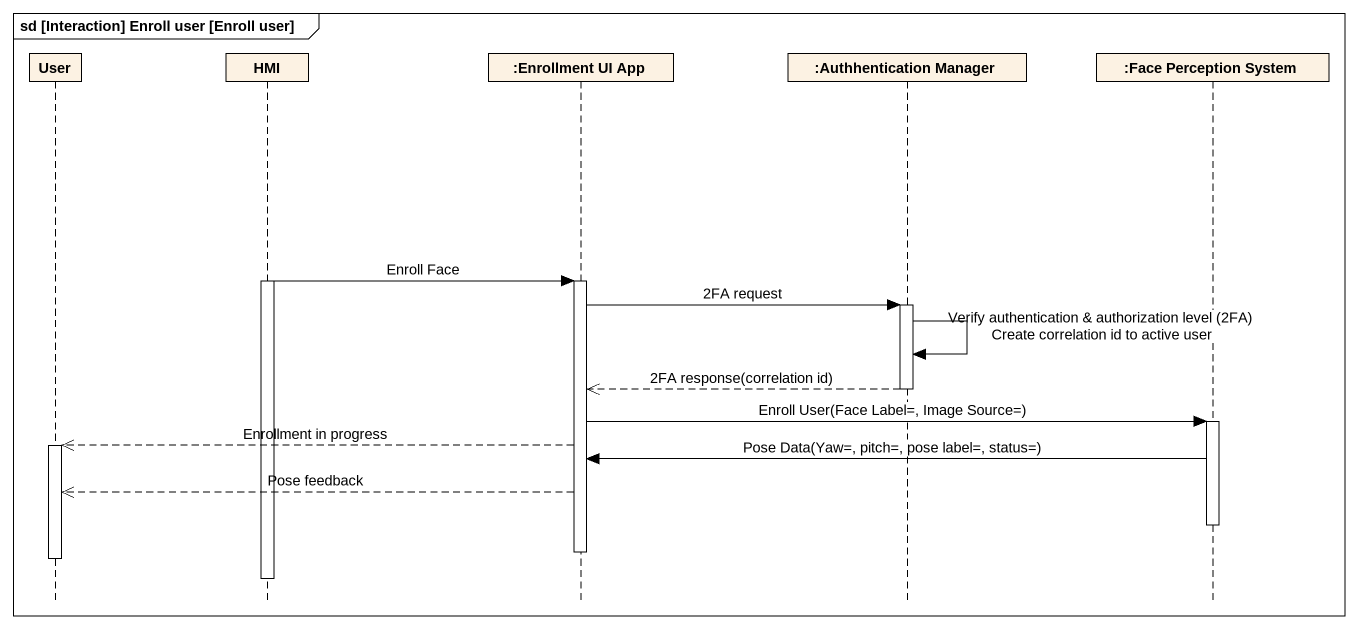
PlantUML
@startuml
mainframe sd [Interaction] Enroll user [Enroll user]
hide footbox
participant User
participant HMI
participant ":Enrollment UI App" as Enrollment_UI_App
participant ":Authhentication Manager" as Authhentication_Manager
participant ":Face Perception System" as Face_Perception_System

activate HMI
HMI -> Enrollment_UI_App : Enroll Face
activate Enrollment_UI_App
Enrollment_UI_App -> Authhentication_Manager : 2FA request
activate Authhentication_Manager
Authhentication_Manager -> Authhentication_Manager : Verify authentication & authorization level (2FA) Create correlation id to active user
Authhentication_Manager -->> Enrollment_UI_App : 2FA response(correlation id)
deactivate Authhentication_Manager
Enrollment_UI_App -> Face_Perception_System : Enroll User(Face Label=, Image Source=)
activate Face_Perception_System
Enrollment_UI_App -->> User : Enrollment in progress
activate User
Face_Perception_System -> Enrollment_UI_App : Pose Data(Yaw=, pitch=, pose label=, status=)
Enrollment_UI_App -->> User : Pose feedback
deactivate Face_Perception_System
deactivate Enrollment_UI_App
deactivate User
deactivate HMI
@enduml
